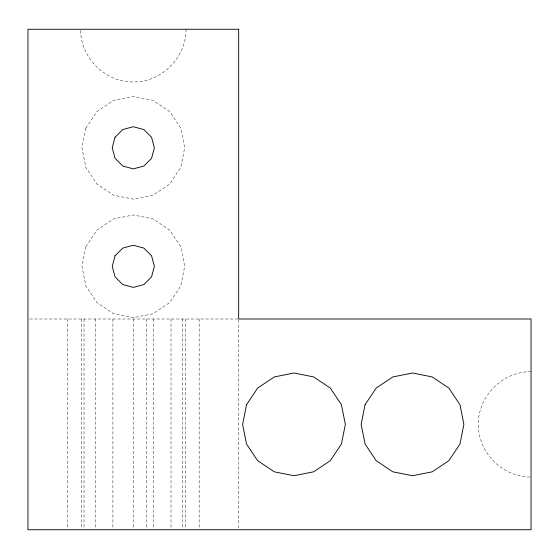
<?xml version="1.0" encoding="UTF-8"?>
<svg xmlns="http://www.w3.org/2000/svg" width="559" height="559" viewBox="0 0 559 559"><rect width="100%" height="100%" fill="white"/><g stroke="black" fill="none" stroke-linecap="round" stroke-linejoin="round"><path stroke-width="0.42" stroke-dasharray="2.79 2.1" d="M185.993 29.264C186.413 57.437 161.481 82.369 133.315 81.949C105.141 82.369 80.21 57.437 80.629 29.264M531.05 371.693C502.876 371.267 477.945 396.198 478.371 424.372C477.945 452.545 502.876 477.477 531.05 477.051M29.69 319.007L237.799 319.007M238.672 319.881L238.672 529.736M199.165 319.007L199.165 529.736M185.343 319.007L185.343 529.736M182.59 319.007L182.59 529.736M171.026 319.007L171.026 529.736M153.725 319.007L153.725 529.736M146.479 319.007L146.479 529.736M133.315 319.007L133.315 529.736M112.897 319.007L112.897 529.736M95.596 319.007L95.596 529.736M84.032 319.007L84.032 529.736M81.279 319.007L81.279 529.736M67.457 319.007L67.457 529.736M85.855 128.144L81.949 147.8L85.855 167.455L96.993 184.121L113.659 195.252L133.315 199.165L152.97 195.252L169.629 184.121L180.767 167.455L184.673 147.8L180.767 128.144L169.629 111.479L152.97 100.347L133.315 96.434L113.659 100.347L96.993 111.479L85.855 128.144M85.855 246.673L81.949 266.329L85.855 285.984L96.993 302.65L113.659 313.781L133.315 317.694L152.97 313.781L169.629 302.65L180.767 285.984L184.673 266.329L180.767 246.673L169.629 230.008L152.97 218.876L133.315 214.963L113.659 218.876L96.993 230.008L85.855 246.673"/><path stroke-width="0.84" d="M246.533 404.716L242.627 424.372L246.533 444.028L257.671 460.693L274.329 471.824L293.985 475.737L313.641 471.824L330.306 460.693L341.444 444.028L345.35 424.372L341.444 404.716L330.306 388.051L313.641 376.92L293.985 373.007L274.329 376.92L257.671 388.051L246.533 404.716M365.062 404.716L361.156 424.372L365.062 444.028L376.2 460.693L392.865 471.824L412.521 475.737L432.177 471.824L448.835 460.693L459.973 444.028L463.879 424.372L459.973 404.716L448.835 388.051L432.177 376.92L412.521 373.007L392.865 376.92L376.2 388.051L365.062 404.716M115.063 137.262L112.24 147.8L115.063 158.337L122.777 166.051L133.315 168.874L143.845 166.051L151.559 158.337L154.382 147.8L151.559 137.262L143.845 129.548L133.315 126.725L122.777 129.548L115.063 137.262M115.063 255.791L112.24 266.329L115.063 276.866L122.777 284.58L133.315 287.403L143.845 284.58L151.559 276.866L154.382 266.329L151.559 255.791L143.845 248.084L133.315 245.254L122.777 248.084L115.063 255.791M238.672 29.264L27.95 29.264L27.95 529.736L531.05 529.736L531.05 319.007L238.672 319.007L238.672 29.264"/></g></svg>
